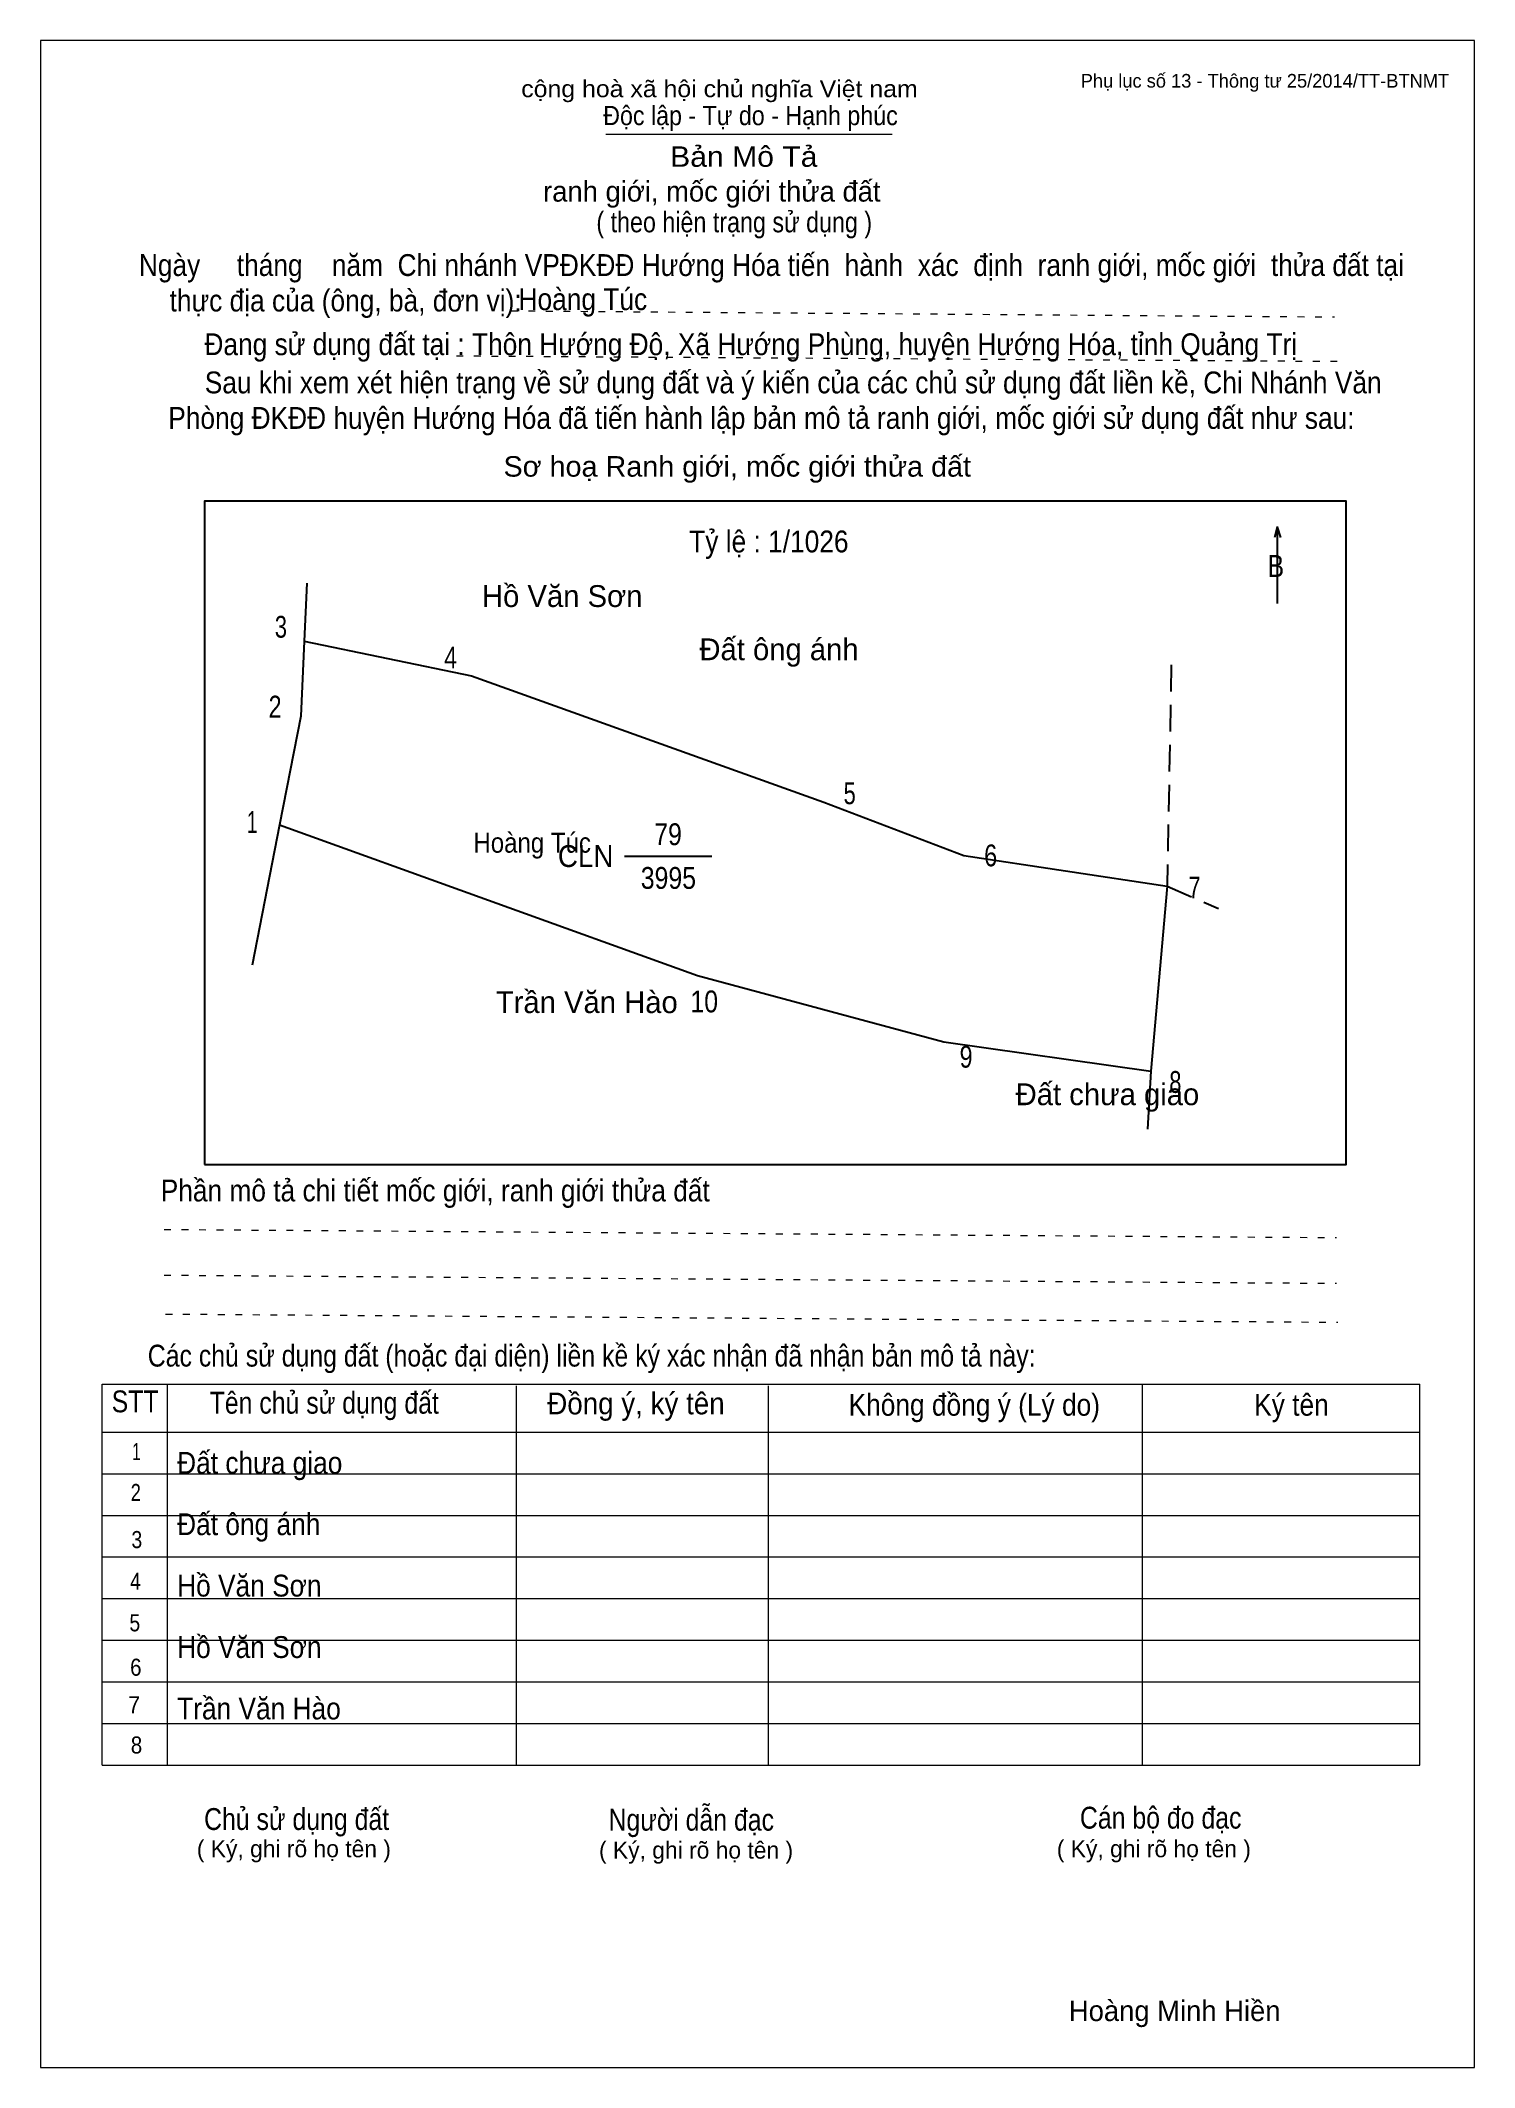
# Model space of a CAD drawing. Header units: centimetres. Extents: x 0 to 21, y 0 to 29.7.
import ezdxf
from ezdxf.enums import TextEntityAlignment as Align

# ---------------------------------------------------------------- set-up
doc = ezdxf.new("R2010")
doc.units = ezdxf.units.CM
doc.header["$LTSCALE"] = 0.13
doc.linetypes.add('DOTTED', pattern=[1.5, 0.3, -1.2])
doc.linetypes.add('MEDIUM_DASHED', pattern=[4.5, 3, -1.5])
for name, color, linetype, lineweight in [('1', 7, 'Continuous', 13), ('33', 7, 'Continuous', 25), ('6', 7, 'Continuous', 25), ('62', 7, 'Continuous', 13)]:
    doc.layers.add(name, color=color, linetype=linetype, lineweight=lineweight)
for name, color, linetype in [('2', 7, 'Continuous'), ('32', 7, 'Continuous'), ('34', 7, 'Continuous'), ('51', 7, 'Continuous'), ('63', 7, 'Continuous')]:
    doc.layers.add(name, color=color, linetype=linetype)

msp = doc.modelspace()

# ---------------------------------------------------------------- linework, layer by layer
at = {"layer": '1'}
msp.add_lwpolyline([(21, 0), (21, 29.7), (0, 29.7), (0, 0)], close=True, dxfattribs=at)
at = {"layer": '33'}
msp.add_line((8.55, 17.75), (9.83, 17.75), dxfattribs=at)
at = {"layer": '6', "linetype": 'MEDIUM_DASHED'}
for p, q in [((16.56, 20.55), (16.5, 17.31)), ((16.5, 17.31), (17.25, 16.98))]:
    msp.add_line(p, q, dxfattribs=at)
at = {"layer": '6'}
for points in [[(3.9, 21.75), (3.86, 20.9), (3.81, 19.8), (3.5, 18.21), (3.1, 16.15)], [(3.86, 20.9), (6.31, 20.39), (11.47, 18.54), (13.52, 17.76), (16.5, 17.31)], [(3.5, 18.21), (9.62, 16), (13.23, 15.03), (16.26, 14.6)], [(16.5, 17.31), (16.26, 14.6), (16.21, 13.75)]]:
    msp.add_lwpolyline(points, dxfattribs=at)
at = {"layer": '62'}
for p, q in [((8.28, 28.33), (12.47, 28.33)), ((0.9, 10.01), (20.2, 10.01)), ((0.9, 4.43), (0.9, 10.01)), ((1.86, 4.43), (1.86, 10.01)), ((6.97, 4.43), (6.97, 9.99)), ((10.66, 4.43), (10.66, 9.99)), ((16.14, 4.43), (16.14, 10.01)), ((20.2, 4.43), (20.2, 10.01)), ((0.9, 9.31), (20.2, 9.31)), ((0.9, 8.7), (20.2, 8.7)), ((0.9, 8.09), (20.2, 8.09)), ((0.9, 7.48), (20.2, 7.48)), ((0.9, 6.87), (20.2, 6.87)), ((0.9, 6.26), (20.2, 6.26)), ((0.9, 5.65), (20.2, 5.65)), ((0.9, 5.04), (20.2, 5.04)), ((0.9, 4.43), (20.2, 4.43))]:
    msp.add_line(p, q, dxfattribs=at)
at = {"layer": '62', "linetype": 'DOTTED'}
for p, q in [((6.89, 25.74), (18.95, 25.65)), ((6.09, 25.08), (19.04, 25)), ((1.81, 12.28), (18.98, 12.16)), ((1.81, 11.61), (18.98, 11.49)), ((1.83, 11.04), (19, 10.92))]:
    msp.add_line(p, q, dxfattribs=at)
at = {"layer": '62', "lineweight": 25}
for p, q in [((18.11, 22.58), (18.11, 21.45)), ((18.11, 22.57), (18.07, 22.42)), ((18.11, 22.57), (18.16, 22.42))]:
    msp.add_line(p, q, dxfattribs=at)
msp.add_lwpolyline([(2.4, 13.23), (19.12, 13.23), (19.12, 22.95), (2.4, 22.95)], close=True, dxfattribs=at)

# ---------------------------------------------------------------- texts
at = {"layer": '2', "width": 0.9}
msp.add_text('Hoàng Túc', height=0.2923, dxfattribs=at).set_placement((7.2, 17.8), align=Align.CENTER)
at = {"layer": '32'}
for s, width, p in [('3', 0.75, (3.52, 20.95)), ('4', 0.8, (6.005, 20.5)), ('2', 0.8, (3.435, 19.78)), ('5', 0.75, (11.85, 18.51)), ('1', 0.65, (3.1, 18.09)), ('6', 0.8, (13.915, 17.6)), ('7', 0.75, (16.9, 17.13)), ('10', 0.85, (9.72, 15.46)), ('9', 0.8, (13.555, 14.65)), ('8', 0.75, (16.62, 14.28))]:
    msp.add_text(s, height=0.32, dxfattribs=dict(at, width=width)).set_placement(p, align=Align.CENTER)
at = {"layer": '33'}
for s, p in [('Hồ Văn Sơn', (7.64, 21.4)), ('Hồ Văn Sơn', (7.64, 21.4)), ('Đất ông ánh', (10.815, 20.62)), ('Trần Văn Hào', (8, 15.45)), ('Đất chưa giao', (15.625, 14.1))]:
    msp.add_text(s, height=0.32, dxfattribs=at).set_placement(p, align=Align.CENTER)
at = {"layer": '33', "width": 0.85}
for s, p in [('79', (9.19, 17.91)), ('3995', (9.195, 17.27))]:
    msp.add_text(s, height=0.32, dxfattribs=at).set_placement(p, align=Align.CENTER)
at = {"layer": '33', "width": 0.95}
msp.add_text('CLN', height=0.32, dxfattribs=at).set_placement((8.39, 17.59), align=Align.RIGHT)
at = {"layer": '34', "width": 0.9}
for s, p in [('Hoàng Túc', (7, 25.75)), ('Đất chưa giao', (2, 8.7)), ('Đất ông ánh', (2, 7.8)), ('Hồ Văn Sơn', (2, 6.9)), ('Hồ Văn Sơn', (2, 6)), ('Trần Văn Hào', (2, 5.1))]:
    msp.add_text(s, height=0.32, dxfattribs=at).set_placement(p)
at = {"layer": '51', "width": 0.9}
msp.add_text('Tỷ lệ : 1/1026', height=0.32, dxfattribs=at).set_placement((9.5, 22.2))
at = {"layer": '62'}
for s, height, width, p in [('cộng hoà xã hội chủ nghĩa Việt nam', 0.2474, 1.1, (7.04, 28.87)), ('Độc lập - Tự do - Hạnh phúc', 0.2828, 0.9, (8.24, 28.46)), ('Bản Mô Tả', 0.3, 1.1, (9.22, 27.85)), ('( theo hiện trạng sử dụng )', 0.3, 0.85, (8.14, 26.89)), ('Ngày     tháng    năm  Chi nhánh VPĐKĐĐ Hướng Hóa tiến  hành  xác  định  ranh giới, mốc giới  thửa đất tại ', 0.32, 0.9, (1.44, 26.25)), ('thực địa của (ông, bà, đơn vị): ', 0.32, 0.9, (1.89, 25.73)), ('Đang sử dụng đất tại : Thôn Hướng Độ, Xã Hướng Phùng, huyện Hướng Hóa, tỉnh Quảng Trị', 0.32, 0.9, (2.4, 25.09)), ('     Sau khi xem xét hiện trạng về sử dụng đất và ý kiến của các chủ sử dụng đất liền kề, Chi Nhánh Văn ', 0.32, 0.9, (1.87, 24.53)), ('Phòng ĐKĐĐ huyện Hướng Hóa đã tiến hành lập bản mô tả ranh giới, mốc giới sử dụng đất như sau:', 0.32, 0.9, (1.87, 24.01)), ('Sơ hoạ Ranh giới, mốc giới thửa đất', 0.3, 1.05, (6.78, 23.31)), ('B', 0.32, 0.85, (17.97, 21.84)), ('Phần mô tả chi tiết mốc giới, ranh giới thửa đất ', 0.32, 0.9, (1.76, 12.69)), ('Các chủ sử dụng đất (hoặc đại diện) liền kề ký xác nhận đã nhận bản mô tả này:', 0.32, 0.85, (1.57, 10.27))]:
    msp.add_text(s, height=height, dxfattribs=dict(at, width=width)).set_placement(p)
msp.add_text('ranh giới, mốc giới thửa đất', height=0.3, dxfattribs=at).set_placement((7.36, 27.34))
for s, height, width, p in [('STT', 0.32, 0.85, (1.385, 9.6)), ('Tên chủ sử dụng đất', 0.32, 0.85, (4.155, 9.58)), ('Đồng ý, ký tên', 0.32, 0.95, (8.72, 9.57)), ('Không đồng ý (Lý do)', 0.32, 0.9, (13.675, 9.55)), ('Ký tên', 0.32, 0.9, (18.32, 9.55)), ('1', 0.25, 0.7, (1.405, 8.9)), ('2', 0.25, 0.8, (1.395, 8.3)), ('3', 0.25, 0.85, (1.41, 7.61)), ('4', 0.25, 0.85, (1.39, 7)), ('5', 0.25, 0.85, (1.38, 6.39)), ('6', 0.25, 0.9, (1.395, 5.74)), ('7', 0.25, 0.95, (1.37, 5.19)), ('8', 0.25, 0.9, (1.405, 4.6)), ('Người dẫn đạc', 0.32, 0.85, (9.53, 3.47)), ('Chủ sử dụng đất', 0.32, 0.85, (3.75, 3.48)), ('Cán bộ đo đạc', 0.32, 0.85, (16.405, 3.5))]:
    msp.add_text(s, height=height, dxfattribs=dict(at, width=width)).set_placement(p, align=Align.CENTER)
for p in [(3.71, 3.08), (9.6, 3.06), (16.305, 3.08)]:
    msp.add_text('( Ký, ghi rõ họ tên )', height=0.25, dxfattribs=at).set_placement(p, align=Align.CENTER)
at = {"layer": '63'}
msp.add_text('Phụ lục số 13 - Thông tư 25/2014/TT-BTNMT', height=0.2, dxfattribs=at).set_placement((20.63, 29.01), align=Align.RIGHT)
msp.add_text('Hoàng Minh Hiền', height=0.3, dxfattribs=at).set_placement((16.61, 0.68), align=Align.CENTER)

doc.saveas('drawing.dxf')
